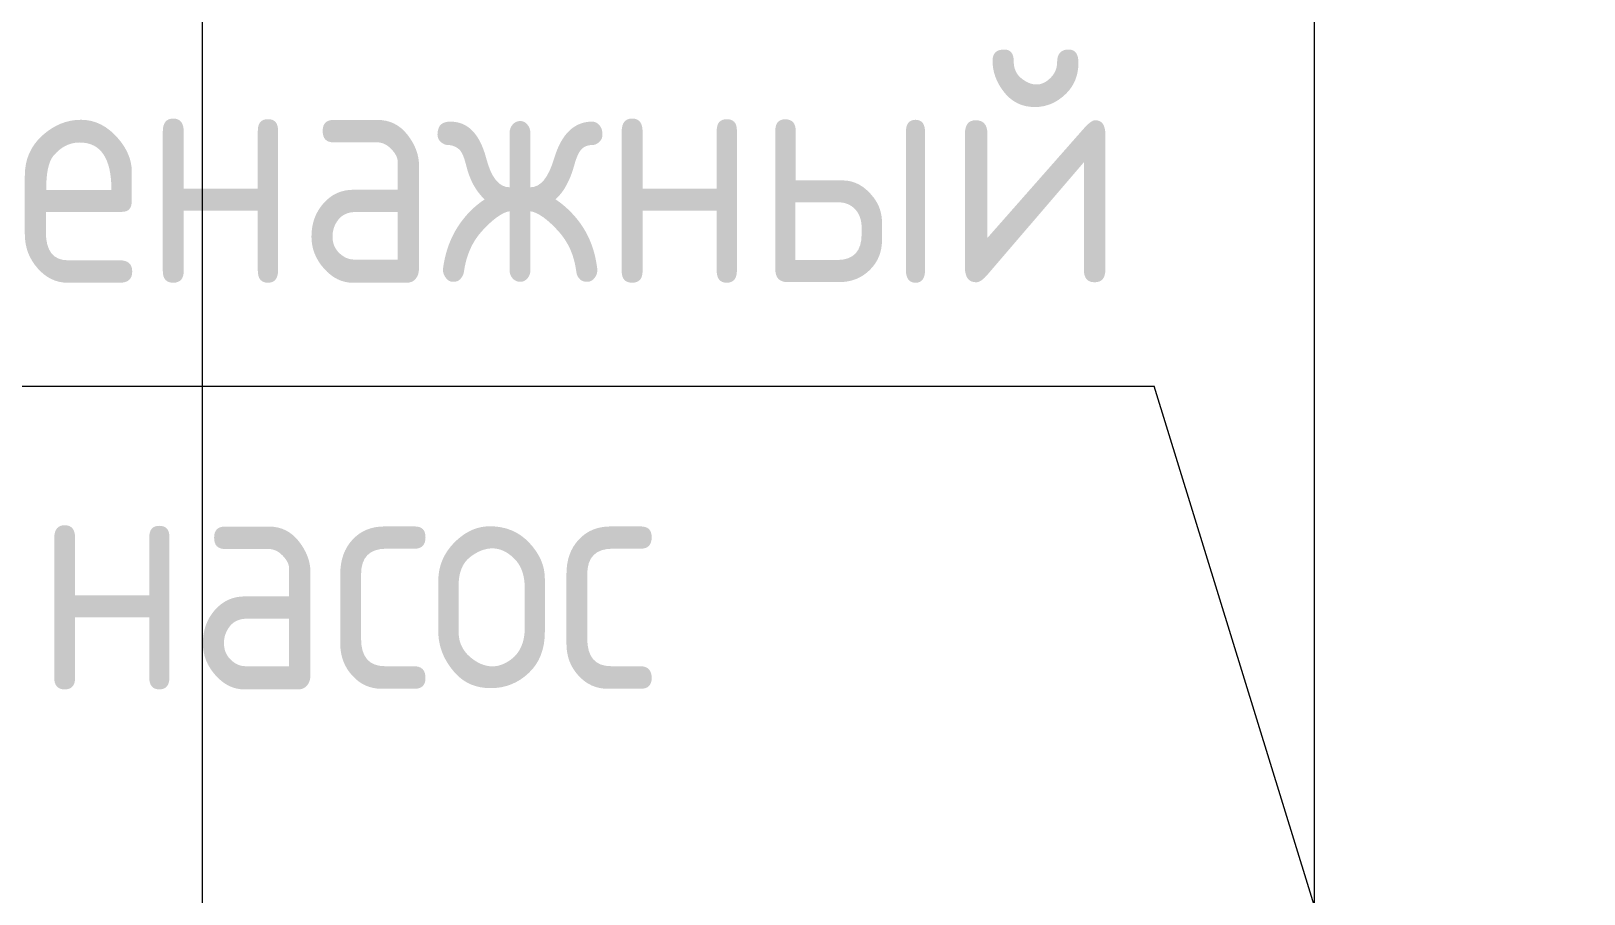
# Model space of a CAD drawing. Header units: millimetres. Extents: x -88595 to 880822, y -1054509 to -148035.
# Drawn here: x 402879 to 404554, y -279365 to -278434 of the extents above; entities that cross this region are included whole.
import ezdxf

# ---------------------------------------------------------------- set-up
doc = ezdxf.new("R2010")
doc.units = ezdxf.units.MM
doc.linetypes.add('ADSK_Линия сетки', pattern=[25, 20, -2.5, 0, -2.5])
for name, color, linetype, lineweight in [('Аннотация', 7, 'Continuous', 20), ('Оборудование', 7, 'Continuous', 18), ('Оси', 7, 'Continuous', 9)]:
    doc.layers.add(name, color=color, linetype=linetype, lineweight=lineweight)
doc.styles.add('$5$GOST Common', font='GOST_Common.ttf', dxfattribs={"width": 0.9, "height": 250})

# ---------------------------------------------------------------- blocks, each defined once
blk = doc.blocks.new('$0$ADSK_Аннотация_Текст_сВыноской - Текст с выноской-3264166-В_Координация_3 этаж ОВ3')
at = {"layer": 'Аннотация'}
blk.add_line((-8, 0), (8, 0), dxfattribs=at)
blk = doc.blocks.new('3 этаж')
at = {"layer": 'Оси', "linetype": 'ADSK_Линия сетки', "ltscale": 100}
for p, q in [((414943.9, 661073.9), (414943.9, 629947.7)), ((416143.9, 661073.9), (416143.9, 629947.7))]:
    blk.add_line(p, q, dxfattribs=at)

msp = doc.modelspace()

# ---------------------------------------------------------------- linework, layer by layer
at = {"layer": 'Аннотация'}
msp.add_line((404554.3, -280320.3), (404090.5, -278817.2), dxfattribs=at)

# ---------------------------------------------------------------- block references
at = {"layer": 'Аннотация', "xscale": 100, "yscale": 100, "zscale": 100}
msp.add_blockref('$0$ADSK_Аннотация_Текст_сВыноской - Текст с выноской-3264166-В_Координация_3 этаж ОВ3', (403290.5, -278817.2), dxfattribs=at)
at = {"layer": 'Оборудование', "color": 5, "true_color": 0x0000ff}
msp.add_blockref('3 этаж', (-11880.6, -926425.8), dxfattribs=at)

# ---------------------------------------------------------------- texts
at = {"layer": 'Аннотация', "lineweight": 9, "char_height": 250, "attachment_point": 1, "style": '$5$GOST Common'}
for s, insert, width in [('дренажный', (402539.5, -278455.5), 1847.088), ('насос', (402883.1, -278894.3), 937.974)]:
    msp.add_mtext(s, dxfattribs=dict(at, insert=insert, width=width))

doc.saveas('drawing.dxf')
